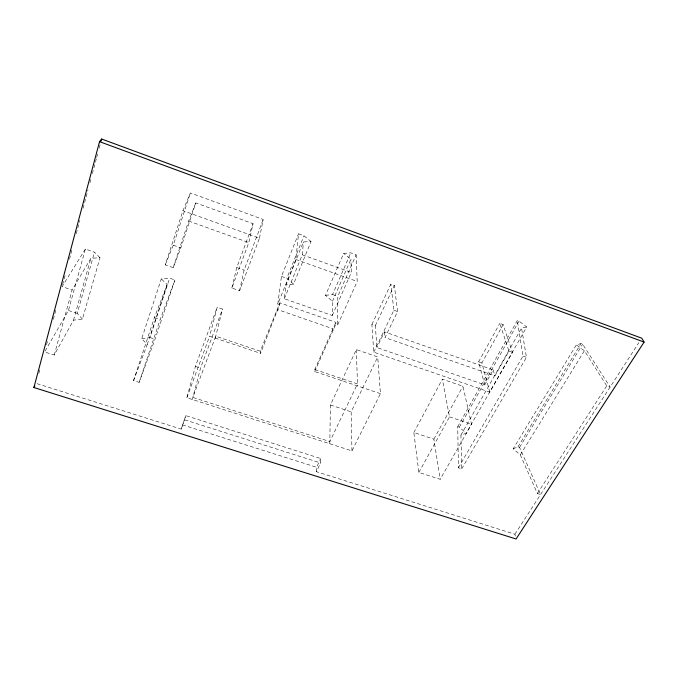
<?xml version="1.0" encoding="UTF-8"?>
<svg xmlns="http://www.w3.org/2000/svg" width="678" height="678" viewBox="0 0 678 678"><rect width="100%" height="100%" fill="white"/><g stroke="black" fill="none" stroke-linecap="round" stroke-linejoin="round"><path stroke-width="0.51" stroke-dasharray="3.39 2.54" d="M215.282 338.127L222.503 309.083L217.197 307.261L209.638 336.229L260.598 353.365L260.267 351.196L279.921 302.854L335.864 322.33L335.856 324.211L337.703 324.855L337.797 296.337L356.12 254.801L350.78 252.852L343.67 253.386L325.482 295.371L332.474 301.278L332.262 315.49L284.345 298.752L285.997 284.904L303.43 241.953L311.024 241.521L293.557 284.099L285.997 284.904M332.949 330.695L332.974 328.788L277.234 309.473L276.988 311.321L260.598 353.365M329.796 443.751L330.406 404.978L356.331 349.594L377.722 356.95L380.443 393.647L351.958 450.887L186.857 397.732L195.408 366.391L217.197 307.261M515.365 536.137L514.89 534.239L316.38 471.693L320.575 462.955L320.711 458.54L185.806 415.622L181.212 429.106L36.188 383.417M316.38 471.693L316.541 467.252L320.711 458.54M380.443 393.647L314.668 371.544L314.762 369.535L335.864 322.33M284.345 298.752L302.286 254.809L303.43 241.953M276.988 311.321L279.692 304.685L277.794 304.024L295.871 259.462L298.523 233.825L303.981 235.817L311.024 241.521M279.692 304.685L279.921 302.854M277.794 304.024L281.455 276.395L298.523 233.825M259.445 238.232L263.2 219.469L190.416 192.95L182.958 210.689L165.229 264.878L173.161 267.641L180.831 247.843L195.806 202.908L253.055 223.681L248.809 242.597L231.851 288.048L239.571 290.735L259.445 238.232L182.958 210.689M239.571 290.735L244.114 270.141L263.2 219.469M231.851 288.048L236.758 267.547L253.055 223.681M192.306 399.486L200.544 368.078L222.503 309.083M181.212 429.106L185.806 415.622M38.909 373.264L40.265 368.188M46.528 344.805L47.621 340.72M53.359 319.296L56.367 308.066M62.647 284.599L65.105 275.438M69.461 259.149L72.461 247.953M76.283 233.698L79.826 220.46M83.097 208.248L88.004 189.916M89.911 182.797L91.005 178.721M92.369 173.627L96.454 158.364M96.725 157.338L97.818 153.27M99.183 148.177L100.547 143.092M54.232 355.043L72.088 289.989L90.86 258.31L99.997 257.75L82.445 319.092L73.504 320.152L54.232 355.043L44.612 351.95L68.436 310.482L85.377 249.055L94.479 252.199L99.997 257.75M73.504 320.152L90.86 258.31M82.445 319.092L77.233 313.397L94.479 252.199M133.541 380.57L147.253 344.5L141.71 338.712L161.305 278.878L169.644 278.158L174.932 279.98L155.016 339.212L139.117 382.367L133.541 380.57L154.381 317.66L167.178 284.548L161.305 278.878M165.229 264.878L173.28 245.182L190.416 192.95M147.253 344.5L167.178 284.548M141.71 338.712L149.906 337.517L169.644 278.158M173.161 267.641L188.662 221.036L195.806 202.908M139.117 382.367L160.161 319.601L174.932 279.98M186.857 397.732L209.638 336.229M293.557 284.099L286.794 278.285L303.981 235.817M325.482 295.371L332.576 294.489L350.78 252.852M332.474 301.278L350.95 259.191L343.67 253.386M332.262 315.49L351.314 272.454L350.95 259.191M314.668 371.544L335.856 324.211M337.703 324.855L357.187 281.446L356.12 254.801M371.9 324.44L390.867 284.141L394.35 285.396L397.562 311.558L385.002 337.576L494.932 375.892L508.975 351.119L499.796 323.406L503.118 324.601L512.475 352.365L489.813 392.155L373.756 352.17L371.9 324.44L375.315 325.635L376.934 347.568L484.745 384.85L493.186 369.874L384.485 331.856L376.934 347.568M375.315 325.635L394.35 285.396M373.756 352.17L393.884 310.253L390.867 284.141M351.958 450.887L351.153 411.834L377.722 356.95M413.851 432.53L442.327 379.163L462.938 386.248L471.524 424.267L440.183 479.287L418.851 472.422L413.851 432.53L433.869 439.141L440.183 479.287M433.869 439.141L462.938 386.248M484.745 384.85L478.617 361.832L499.796 323.406M418.851 472.422L449.514 416.868L442.327 379.163M489.813 392.155L481.88 362.976L503.118 324.601M457.718 426.691L517.297 320.524L519.001 321.143L526.755 326.923L466.252 433.174L460.93 435.09L461.71 468.845L458.43 467.778L457.718 426.691L459.328 427.225L466.252 433.174M459.328 427.225L519.001 321.143M460.93 435.09L521.577 328.059L526.755 326.923M458.43 467.778L522.958 356.086L517.297 320.524M461.71 468.845L526.442 357.323L521.577 328.059M513.161 448.836L517.975 446.853L519.543 447.378L540.578 494.533L537.408 493.508L520.323 454.87L513.161 448.836L576.351 344.865L580.978 343.61L582.639 344.212L610.132 387.036L606.776 385.85L584.394 350.746L576.351 344.865M517.975 446.853L580.978 343.61M519.543 447.378L582.639 344.212M520.323 454.87L584.394 350.746M85.377 249.055L62.105 286.641L72.088 289.989M537.408 493.508L606.776 385.85M514.89 534.239L638.871 342.627M184.679 419.843L320.575 462.955M182.357 424.843L316.541 467.252M330.406 404.978L351.153 411.834M195.408 366.391L200.544 368.078M68.436 310.482L77.233 313.397M149.906 337.517L155.016 339.212M260.267 351.196L215.757 336.212L192.849 397.418L329.83 441.573L357.476 383.909L314.762 369.535M154.381 317.66L160.161 319.601M449.514 416.868L471.524 424.267M478.617 361.832L481.88 362.976M173.28 245.182L180.831 247.843M236.758 267.547L244.114 270.141M281.455 276.395L286.794 278.285M332.576 294.489L337.797 296.337M393.884 310.253L397.562 311.558M508.975 351.119L512.475 352.365M522.958 356.086L526.442 357.323M302.286 254.809L351.314 272.454M188.662 221.036L248.809 242.597M295.871 259.462L357.187 281.446M493.186 369.874L494.932 375.892M384.485 331.856L385.002 337.576M356.331 349.594L357.543 385.952"/><path stroke-width="1.02" d="M33.9 387.519L99.547 141.651L101.632 139.015L641.744 338.186L644.1 342.076L516.085 538.985L33.9 387.519L34.815 385.875M101.09 141.049L101.632 139.015M99.547 141.651L644.1 342.076"/></g></svg>
